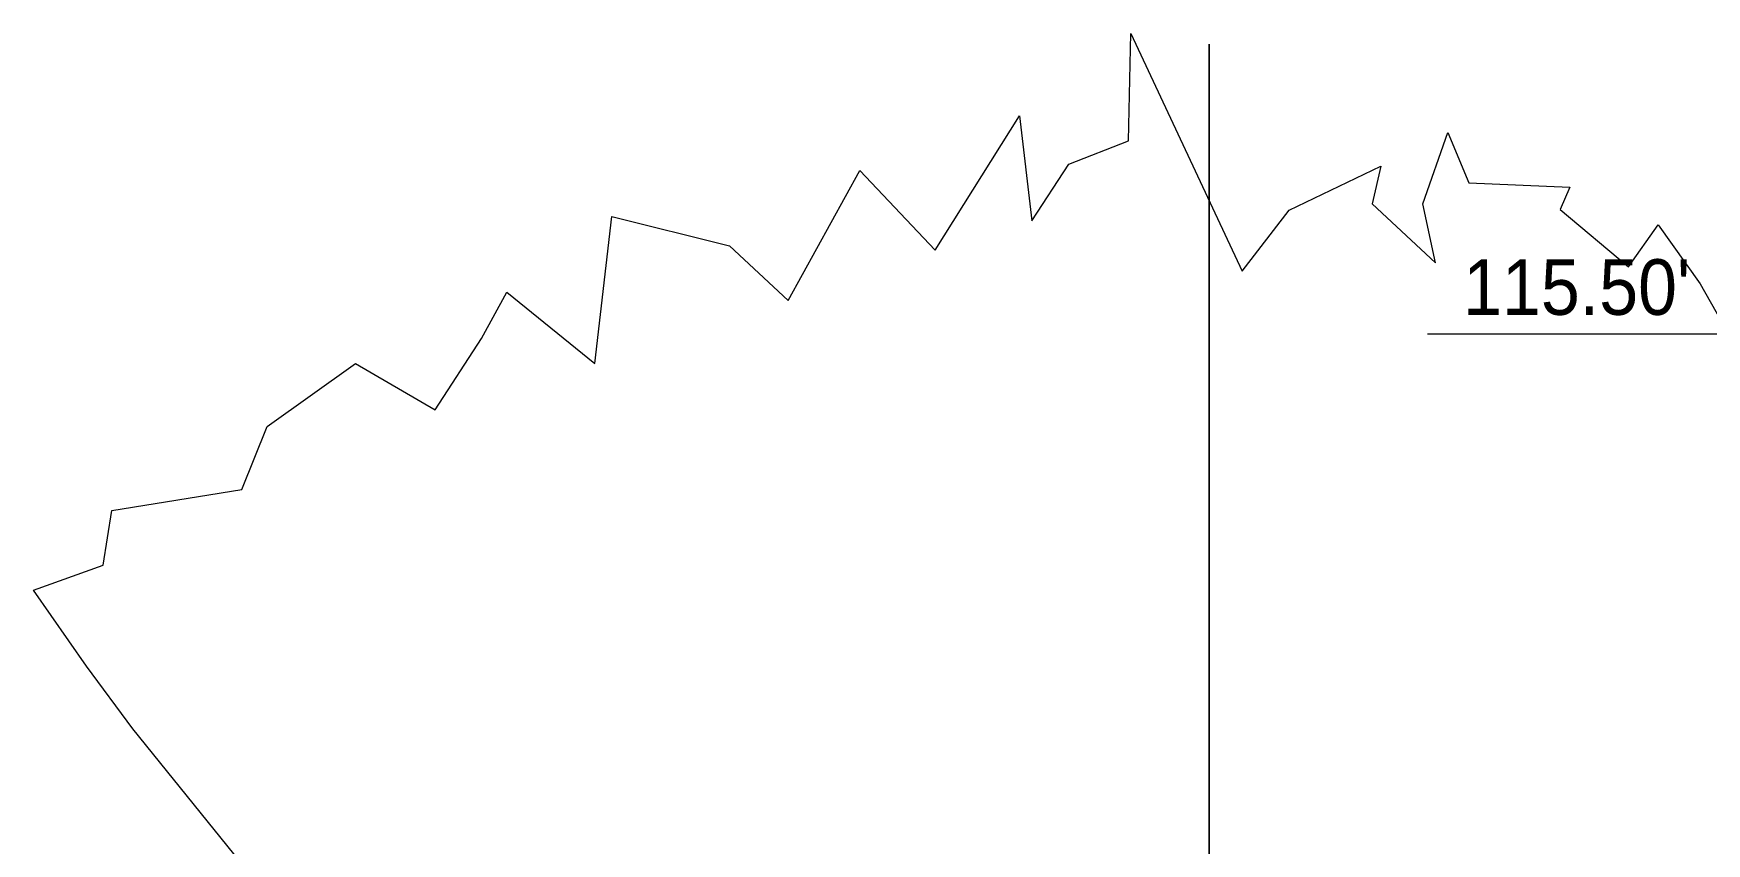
# Model space of a CAD drawing. Header units: inches. Extents: x -675 to 994, y 1246 to 1805.
# Drawn here: x -652 to -516.6, y 1362.7 to 1428.2 of the extents above; entities that cross this region are included whole.
import ezdxf

# ---------------------------------------------------------------- set-up
doc = ezdxf.new("R2010")
doc.units = ezdxf.units.IN
doc.header["$MEASUREMENT"] = 0
doc.layers.add('G-ANNO-DIMS', color=111, linetype='Continuous', lineweight=9)
doc.layers.add('L-PLNT', color=71, linetype='Continuous', lineweight=13)
doc.styles.add('Arial_1', font='arial.ttf', dxfattribs={"width": 0.9, "height": 4.5})

# ---------------------------------------------------------------- blocks, each defined once
blk = doc.blocks.new('RPC Plant - Tropical - Honey Myrtle - 4_5_-4029999-Section F')
at = {"layer": 'L-PLNT', "color": 9}
for p, q in [((-563.34, 1419.54), (-563.15, 1428.24)), ((-563.15, 1428.24), (-554.16, 1409)), ((-556.81, 1420.56), (-556.81, 1427.36)), ((-556.81, 1427.36), (-556.81, 1414.67)), ((-578.98, 1410.7), (-572.18, 1421.58)), ((-572.18, 1421.58), (-571.16, 1413.08)), ((-556.81, 1414.67), (-556.81, 1420.71)), ((-556.81, 1420.71), (-556.81, 1418.52)), ((-556.81, 1417.84), (-556.81, 1420.66)), ((-556.81, 1420.66), (-556.81, 1416.14)), ((-556.81, 1416.14), (-556.81, 1420.56)), ((-539.54, 1414.44), (-537.5, 1420.22)), ((-537.5, 1420.22), (-535.8, 1416.14)), ((-568.18, 1417.66), (-563.34, 1419.54)), ((-556.81, 1415.8), (-556.81, 1419.06)), ((-556.81, 1419.06), (-556.81, 1417.84)), ((-571.16, 1413.08), (-568.18, 1417.66)), ((-556.81, 1418.52), (-556.81, 1414.67)), ((-550.34, 1413.94), (-542.94, 1417.5)), ((-542.94, 1417.5), (-543.62, 1414.44)), ((-590.88, 1406.62), (-585.1, 1417.16)), ((-585.1, 1417.16), (-578.98, 1410.7)), ((-556.81, 1414.78), (-556.81, 1416.14)), ((-556.81, 1416.14), (-556.81, 1412.06)), ((-535.8, 1416.14), (-527.64, 1415.8)), ((-556.81, 1408.66), (-556.81, 1415.8)), ((-556.81, 1411.38), (-556.81, 1415.46)), ((-556.81, 1415.46), (-556.81, 1404.92)), ((-556.81, 1409.34), (-556.81, 1414.78)), ((-527.64, 1415.8), (-528.41, 1413.98)), ((-606.52, 1401.52), (-605.16, 1413.42)), ((-605.16, 1413.42), (-595.64, 1411.04)), ((-556.81, 1414.67), (-556.81, 1412.06)), ((-556.81, 1413.42), (-556.81, 1414.67)), ((-556.81, 1414.67), (-556.81, 1414.1)), ((-556.81, 1414.1), (-556.81, 1407.98)), ((-556.81, 1412.06), (-556.81, 1413.42)), ((-554.16, 1409), (-550.34, 1413.94)), ((-543.62, 1414.44), (-538.52, 1409.68)), ((-538.52, 1409.68), (-539.54, 1414.44)), ((-528.41, 1413.98), (-522.88, 1409.34)), ((-556.81, 1412.06), (-556.81, 1408.66)), ((-522.88, 1409.34), (-520.5, 1412.74)), ((-520.5, 1412.74), (-517.1, 1407.98)), ((-595.64, 1411.04), (-590.88, 1406.62)), ((-556.81, 1407.98), (-556.81, 1411.72)), ((-556.81, 1411.72), (-556.81, 1403.22)), ((-556.81, 1402.2), (-556.81, 1411.38)), ((-556.81, 1404.92), (-556.81, 1409.34)), ((-517.1, 1407.98), (-512.68, 1400.16)), ((-615.7, 1403.56), (-613.66, 1407.3)), ((-613.66, 1407.3), (-606.52, 1401.52)), ((-556.81, 1403.22), (-556.81, 1405.94)), ((-556.81, 1405.94), (-556.81, 1401.52)), ((-619.44, 1397.78), (-615.7, 1403.56)), ((-633.04, 1396.42), (-625.9, 1401.52)), ((-625.9, 1401.52), (-619.44, 1397.78)), ((-556.81, 1401.52), (-556.81, 1402.2)), ((-556.81, 1402.2), (-556.81, 1393.7)), ((-556.81, 1398.46), (-556.81, 1402.2)), ((-556.81, 1397.31), (-556.81, 1398.46)), ((-556.81, 1393.36), (-556.81, 1397.31)), ((-635.08, 1391.32), (-633.04, 1396.42)), ((-556.81, 1393.7), (-556.81, 1386.56)), ((-556.81, 1392), (-556.81, 1393.36)), ((-556.81, 1386.9), (-556.81, 1392)), ((-645.62, 1389.62), (-635.08, 1391.32)), ((-646.3, 1385.2), (-645.62, 1389.62)), ((-556.81, 1386.56), (-556.81, 1388.94)), ((-556.81, 1388.94), (-556.81, 1374.33)), ((-556.81, 1385.2), (-556.81, 1386.9)), ((-651.95, 1383.19), (-646.3, 1385.2)), ((-556.81, 1378.74), (-556.81, 1385.2)), ((-647.66, 1377.04), (-651.95, 1383.19)), ((-556.81, 1373.65), (-556.81, 1378.74)), ((-643.92, 1371.95), (-647.66, 1377.04)), ((-556.81, 1374.33), (-556.81, 1364.81)), ((-556.81, 1371.27), (-556.81, 1373.65)), ((-632.36, 1357.67), (-643.92, 1371.95)), ((-556.81, 1368.21), (-556.81, 1371.27)), ((-556.81, 1363.11), (-556.81, 1368.21)), ((-556.81, 1364.81), (-556.81, 1359.03)), ((-556.81, 1349.92), (-556.81, 1363.11))]:
    blk.add_line(p, q, dxfattribs=at)

msp = doc.modelspace()

# ---------------------------------------------------------------- linework, layer by layer
at = {"layer": 'G-ANNO-DIMS'}
msp.add_line((-468.025, 1403.909), (-539.159, 1403.909), dxfattribs=at)

# ---------------------------------------------------------------- block references
at = {"layer": 'L-PLNT', "color": 9}
msp.add_blockref('RPC Plant - Tropical - Honey Myrtle - 4_5_-4029999-Section F', (0, 0), dxfattribs=at)

# ---------------------------------------------------------------- texts
at = {"layer": 'G-ANNO-DIMS', "insert": (-536.273, 1409.963), "char_height": 4.5, "width": 21.87202, "attachment_point": 1, "line_spacing_factor": 0.941778, "style": 'Arial_1'}
msp.add_mtext("115.50'", dxfattribs=at)

doc.saveas('drawing.dxf')
